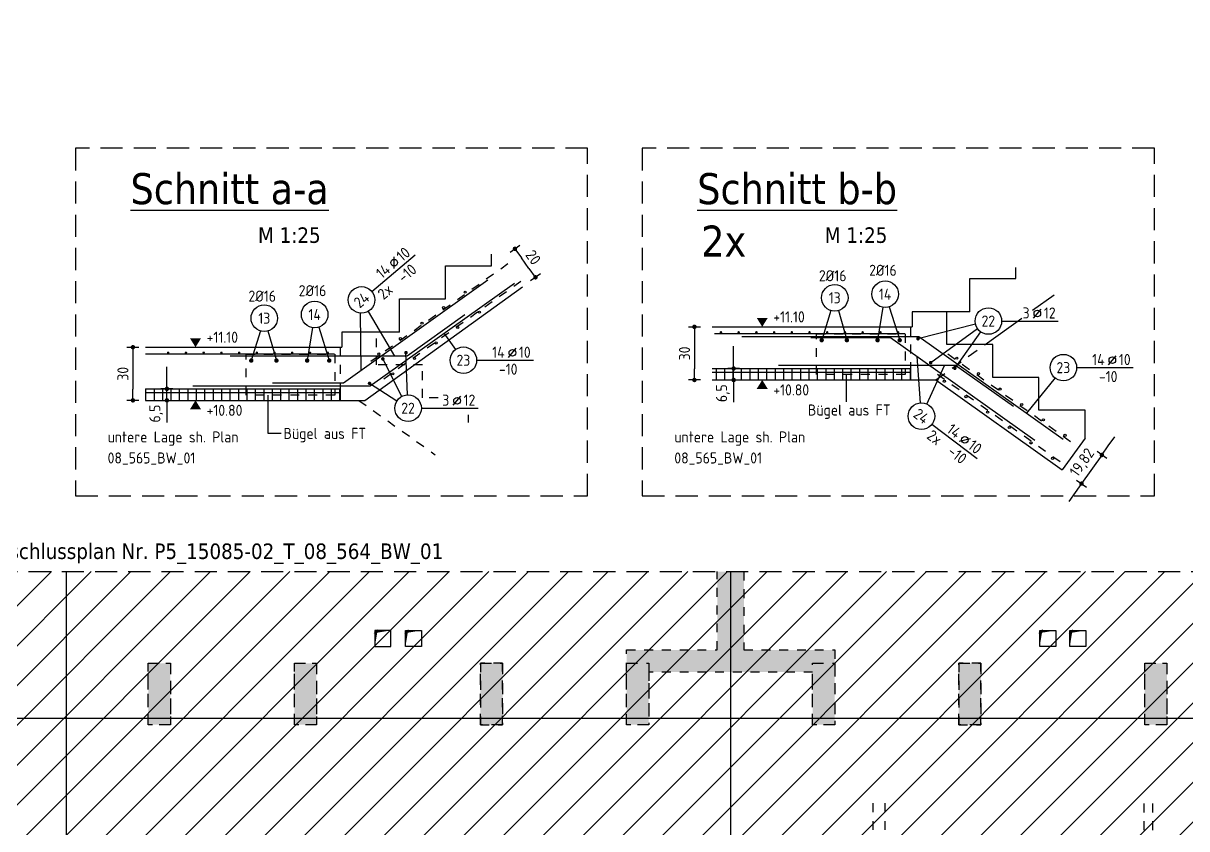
# Model space of a CAD drawing. Extents: x -10 to 101, y -7 to 51.
# Drawn here: x 21.57 to 34.7, y 30.02 to 39.11 of the extents above; entities that cross this region are included whole.
import ezdxf
from ezdxf.enums import TextEntityAlignment as Align

# ---------------------------------------------------------------- set-up
doc = ezdxf.new("R2010")
doc.units = 0
doc.header["$LTSCALE"] = 0.5
for name, pattern in [('AUSGEZOGEN', [1000.01, 1000, 0.01]), ('DASHED', [0.75, 0.5, -0.25]), ('DOT', [0.175, 0.05, -0.125]), ('HIDDEN', [0.375, 0.25, -0.125]), ('HIDDEN2', [0.187, 0.125, -0.062]), ('PUNKT', [0.175, 0.05, -0.125]), ('STRICHLINIE', [0.75, 0.5, -0.25]), ('VERDECKT', [0.375, 0.25, -0.125])]:
    doc.linetypes.add(name, pattern=pattern)
for name, color, linetype in [('2.OG', 7, 'Continuous'), ('ACHSEN', 7, 'Continuous'), ('BETON', 7, 'Continuous'), ('DETAIL', 7, 'Continuous'), ('DRUEBER', 7, 'Continuous'), ('grau_hell', 7, 'Continuous'), ('grau_mittel', 7, 'Continuous'), ('Halbfertigteile', 7, 'Continuous'), ('HILFE', 7, 'Continuous'), ('koten', 7, 'Continuous'), ('MASSE', 7, 'Continuous'), ('RND', 7, 'Continuous'), ('SCHATTEN', 7, 'Continuous'), ('TEXT', 7, 'Continuous'), ('VERDECKT', 7, 'Continuous')]:
    doc.layers.add(name, color=color, linetype=linetype)
doc.layers.add('NOPLOT', color=7, linetype='Continuous', plot=False)
doc.styles.add('helv', font='tahoma.ttf')
doc.styles.add('txt', font='isocp.shx')
doc.dimstyles.new('DOT_I', dxfattribs={"dimscale": 0.5, "dimtxt": 0.25, "dimasz": 0.25, "dimexe": 0.1, "dimexo": 0.3, "dimgap": 0.1, "dimtad": 1, "dimdec": 3, "dimzin": 3, "dimtxsty": 'txt', "dimblk": 'DOT', "dimblk1": 'DOT', "dimblk2": 'DOT', "dimsah": 1, "dimcen": 0.1, "dimse1": 1, "dimse2": 1, "dimazin": 0, "dimtfac": 1, "dimtdec": 4, "dimtix": 1, "dimtmove": 2, "dimatfit": 3, "dimfxl": 0, "dimtvp": 1, "dimtolj": 1, "dimtzin": 0, "dimarcsym": 0})

# ---------------------------------------------------------------- blocks, each defined once
blk = doc.blocks.new('DOT')
at = {"layer": 'MASSE', "color": 7, "linetype": 'Continuous'}
for p, q in [((0, 0), (-1, 0)), ((0, 0.54), (0, -0.54))]:
    blk.add_line(p, q, dxfattribs=at)
at = {"layer": 'MASSE', "color": 7, "linetype": 'Continuous', "const_width": 0.2}
blk.add_lwpolyline([(-0.1, 0, 1), (0.1, 0, 1)], format="xyb", close=True, dxfattribs=at)
blk = doc.blocks.new('*D39')
at = {"layer": 'Defpoints', "color": 0, "linetype": 'AUSGEZOGEN', "transparency": 16777216}
for p in [(27.12, 36.565), (27.12, 36.565), (27.352, 36.243)]:
    blk.add_point(p, dxfattribs=at)
at = {"layer": 'MASSE', "color": 0, "linetype": 'AUSGEZOGEN', "lineweight": -2, "transparency": 16777216}
blk.add_line((27.278, 36.344), (27.193, 36.463), dxfattribs=at)
at = {"layer": 'MASSE', "color": 0, "linetype": 'AUSGEZOGEN', "lineweight": -2, "transparency": 16777216, "xscale": 0.125, "yscale": 0.125, "zscale": 0.125}
for p, rotation in [((27.12, 36.565), 125.7992139162136), ((27.352, 36.243), 305.7992139162136)]:
    blk.add_blockref('DOT', p, dxfattribs=dict(at, rotation=rotation))
at = {"layer": 'MASSE', "color": 0, "linetype": 'AUSGEZOGEN', "transparency": 16777216, "insert": (27.327, 36.469), "char_height": 0.125, "attachment_point": 5, "rotation": 305.7992, "style": 'txt'}
blk.add_mtext('\\A1;20', dxfattribs=at)
blk = doc.blocks.new('RND_LEI')
at = {"layer": 'RND', "color": 7, "linetype": 'Continuous'}
blk.add_line((1.022, 0.066), (1.19, 0.27), dxfattribs=at)
for centre, radius in [((0, 0), 0.3), ((1.106, 0.168), 0.075)]:
    blk.add_circle(centre, radius, dxfattribs=at)
at = {"layer": 'RND', "color": 7, "linetype": 'Continuous', "style": 'txt'}
blk.add_attdef('ANZ', text='', height=0.25, dxfattribs=at).set_placement((0.931, 0.057), align=Align.RIGHT)
for tag, p in [('DUM', (1.253, 0.057)), ('ABSTD', (1.674, 0.057)), ('POSTXT', (0.374, -0.327))]:
    blk.add_attdef(tag, p, '', height=0.25, dxfattribs=at)
blk.add_attdef('POSL', text='', height=0.25, dxfattribs=at).set_placement((0, 0), align=Align.MIDDLE)
blk = doc.blocks.new('okrd_o')
at = {"layer": 'koten', "color": 7, "linetype": 'Continuous'}
blk.add_solid([(-0.125, 0.202), (0.125, 0.202), (0, 0)], dxfattribs=at)
at = {"layer": 'koten', "style": 'txt'}
blk.add_attdef('OKRD', (0.25, 0.1), '', height=0.25, dxfattribs=at)
blk = doc.blocks.new('okrd_u')
at = {"layer": 'koten', "color": 7, "linetype": 'Continuous'}
blk.add_solid([(-0.125, -0.202), (0.125, -0.202), (0, 0)], dxfattribs=at)
at = {"layer": 'koten', "style": 'txt'}
blk.add_attdef('OKRD', (0.25, -0.35), '', height=0.25, dxfattribs=at)
blk = doc.blocks.new('*D40')
at = {"layer": 'Defpoints', "color": 0, "linetype": 'AUSGEZOGEN', "transparency": 16777216}
for p in [(22.807, 35.454), (22.807, 34.854), (22.807, 34.854)]:
    blk.add_point(p, dxfattribs=at)
at = {"layer": 'MASSE', "color": 0, "linetype": 'AUSGEZOGEN', "lineweight": -2, "transparency": 16777216}
blk.add_line((22.807, 35.329), (22.807, 34.979), dxfattribs=at)
at = {"layer": 'MASSE', "color": 0, "linetype": 'AUSGEZOGEN', "lineweight": -2, "transparency": 16777216, "xscale": 0.125, "yscale": 0.125, "zscale": 0.125}
for p, rotation in [((22.807, 35.454), 90), ((22.807, 34.854), 270)]:
    blk.add_blockref('DOT', p, dxfattribs=dict(at, rotation=rotation))
at = {"layer": 'MASSE', "color": 0, "linetype": 'AUSGEZOGEN', "transparency": 16777216, "insert": (22.694, 35.154), "char_height": 0.125, "attachment_point": 5, "rotation": 90, "style": 'txt'}
blk.add_mtext('\\A1;30', dxfattribs=at)
blk = doc.blocks.new('*D41')
at = {"layer": 'Defpoints', "color": 0, "linetype": 'AUSGEZOGEN', "transparency": 16777216}
for p in [(29.146, 35.684), (29.146, 35.084), (29.146, 35.084)]:
    blk.add_point(p, dxfattribs=at)
at = {"layer": 'MASSE', "color": 0, "linetype": 'AUSGEZOGEN', "lineweight": -2, "transparency": 16777216}
blk.add_line((29.146, 35.559), (29.146, 35.209), dxfattribs=at)
at = {"layer": 'MASSE', "color": 0, "linetype": 'AUSGEZOGEN', "lineweight": -2, "transparency": 16777216, "xscale": 0.125, "yscale": 0.125, "zscale": 0.125}
for p, rotation in [((29.146, 35.684), 90), ((29.146, 35.084), 270)]:
    blk.add_blockref('DOT', p, dxfattribs=dict(at, rotation=rotation))
at = {"layer": 'MASSE', "color": 0, "linetype": 'AUSGEZOGEN', "transparency": 16777216, "insert": (29.034, 35.384), "char_height": 0.125, "attachment_point": 5, "rotation": 90, "style": 'txt'}
blk.add_mtext('\\A1;30', dxfattribs=at)
blk = doc.blocks.new('*D38')
at = {"layer": 'Defpoints', "color": 0, "linetype": 'AUSGEZOGEN', "transparency": 16777216}
for p in [(33.746, 34.237), (33.516, 33.914), (33.516, 33.914)]:
    blk.add_point(p, dxfattribs=at)
at = {"layer": 'MASSE', "color": 0, "linetype": 'AUSGEZOGEN', "lineweight": -2, "transparency": 16777216}
for p, q in [((33.818, 34.339), (33.891, 34.441)), ((33.746, 34.237), (33.516, 33.914)), ((33.443, 33.813), (33.371, 33.711))]:
    blk.add_line(p, q, dxfattribs=at)
at = {"layer": 'MASSE', "color": 0, "linetype": 'AUSGEZOGEN', "lineweight": -2, "transparency": 16777216, "xscale": 0.125, "yscale": 0.125, "zscale": 0.125}
for p, rotation in [((33.746, 34.237), 234.5396031130255), ((33.516, 33.914), 54.53960311302557)]:
    blk.add_blockref('DOT', p, dxfattribs=dict(at, rotation=rotation))
at = {"layer": 'MASSE', "color": 0, "linetype": 'AUSGEZOGEN', "transparency": 16777216, "insert": (33.531, 34.147), "char_height": 0.125, "attachment_point": 5, "rotation": 54.5396, "style": 'txt'}
blk.add_mtext('\\A1;19,82', dxfattribs=at)
blk = doc.blocks.new('*D62')
at = {"layer": 'Defpoints', "color": 0, "linetype": 'AUSGEZOGEN', "transparency": 16777216}
for p in [(23.191, 34.984), (23.191, 34.984), (23.191, 34.854)]:
    blk.add_point(p, dxfattribs=at)
at = {"layer": 'MASSE', "color": 0, "linetype": 'AUSGEZOGEN', "lineweight": -2, "transparency": 16777216}
for p, q in [((23.191, 35.109), (23.191, 35.234)), ((23.191, 34.854), (23.191, 34.984)), ((23.191, 34.729), (23.191, 34.604))]:
    blk.add_line(p, q, dxfattribs=at)
at = {"layer": 'MASSE', "color": 0, "linetype": 'AUSGEZOGEN', "lineweight": -2, "transparency": 16777216, "xscale": 0.125, "yscale": 0.125, "zscale": 0.125}
for p, rotation in [((23.191, 34.984), 270), ((23.191, 34.854), 90)]:
    blk.add_blockref('DOT', p, dxfattribs=dict(at, rotation=rotation))
at = {"layer": 'MASSE', "color": 0, "linetype": 'AUSGEZOGEN', "transparency": 16777216, "insert": (23.069, 34.705), "char_height": 0.125, "attachment_point": 5, "rotation": 90, "style": 'txt'}
blk.add_mtext('\\A1;6,5', dxfattribs=at)
blk = doc.blocks.new('RND_HIN')
at = {"layer": 'RND', "color": 7, "linetype": 'Continuous'}
blk.add_circle((0, 0), 0.3, dxfattribs=at)
at = {"layer": 'RND', "color": 7, "linetype": 'Continuous', "style": 'txt'}
blk.add_attdef('POSI', text='', height=0.25, dxfattribs=at).set_placement((0, 0), align=Align.MIDDLE)
blk = doc.blocks.new('*D63')
at = {"layer": 'Defpoints', "color": 0, "linetype": 'AUSGEZOGEN', "transparency": 16777216}
for p in [(29.589, 35.214), (29.589, 35.214), (29.589, 35.084)]:
    blk.add_point(p, dxfattribs=at)
at = {"layer": 'MASSE', "color": 0, "linetype": 'AUSGEZOGEN', "lineweight": -2, "transparency": 16777216}
for p, q in [((29.589, 35.339), (29.589, 35.464)), ((29.589, 35.084), (29.589, 35.214)), ((29.589, 34.959), (29.589, 34.834))]:
    blk.add_line(p, q, dxfattribs=at)
at = {"layer": 'MASSE', "color": 0, "linetype": 'AUSGEZOGEN', "lineweight": -2, "transparency": 16777216, "xscale": 0.125, "yscale": 0.125, "zscale": 0.125}
for p, rotation in [((29.589, 35.214), 270), ((29.589, 35.084), 90)]:
    blk.add_blockref('DOT', p, dxfattribs=dict(at, rotation=rotation))
at = {"layer": 'MASSE', "color": 0, "linetype": 'AUSGEZOGEN', "transparency": 16777216, "insert": (29.467, 34.935), "char_height": 0.125, "attachment_point": 5, "rotation": 90, "style": 'txt'}
blk.add_mtext('\\A1;6,5', dxfattribs=at)

msp = doc.modelspace()

# ---------------------------------------------------------------- hatches: boundary and pattern name
at = {"layer": '2.OG'}
h = msp.add_hatch(dxfattribs=at)
h.set_pattern_fill('DOTS', scale=0.8, double=1)
h.set_pattern_definition([(0, (-74.13047, 129.29311), (0.025, 0.05), [0, -0.05])])
h.paths.add_polyline_path([(4.4795, 27.5815), (4.0295, 27.5815), (4.0295, 27.2815), (4.6895, 27.2815), (4.6895, 39.0866), (8.1795, 39.0866), (8.1795, 31.1366), (8.5795, 31.1366), (8.5795, 31.3866), (8.4295, 31.3866), (8.4295, 39.0866), (10.6795, 39.0866), (10.6795, 31.3866), (9.4645, 31.3866), (9.4645, 31.1366), (10.9295, 31.1366), (10.9295, 39.3866), (4.5295, 39.3866), (4.5295, 32.3116), (4.4795, 32.3116)])
h.paths.add_polyline_path([(4.6895, 25.2315), (4.0295, 25.2315), (4.0295, 24.9315), (4.4795, 24.9315), (4.4795, 18.1366), (5.0545, 18.1366), (5.0545, 18.4366), (4.6895, 18.4366)])
h.paths.add_polyline_path([(36.9295, 39.3866), (36.9295, 31.1366), (38.3945, 31.1366), (38.3945, 31.3866), (37.1795, 31.3866), (37.1795, 39.0866), (39.4295, 39.0866), (39.4295, 31.3866), (39.2795, 31.3866), (39.2795, 31.1366), (39.6795, 31.1366), (39.6795, 39.0866), (43.1545, 39.0866), (43.1545, 34.0716), (43.4545, 34.0716), (43.4545, 39.3866)])
h.paths.add_polyline_path([(43.1545, 31.1366), (43.4545, 31.1366), (43.4545, 32.2016), (43.1545, 32.2016)])
h.paths.add_polyline_path([(34.4795, 31.8866), (34.2295, 31.8866), (34.2295, 31.1916), (34.4795, 31.1916)])
h.paths.add_polyline_path([(32.1295, 31.1916), (32.3795, 31.1916), (32.3795, 31.8866), (32.1295, 31.8866)])
h.paths.add_polyline_path([(26.7295, 31.1916), (26.9795, 31.1916), (26.9795, 31.8866), (26.7295, 31.8866)])
h.paths.add_polyline_path([(24.8795, 31.8866), (24.6295, 31.8866), (24.6295, 31.1916), (24.8795, 31.1916)])
h.paths.add_polyline_path([(23.2295, 31.8866), (22.9795, 31.8866), (22.9795, 31.1916), (23.2295, 31.1916)])
h.paths.add_polyline_path([(21.1295, 31.8866), (20.8795, 31.8866), (20.8795, 31.1916), (21.1295, 31.1916)])
h.paths.add_polyline_path([(19.2295, 31.1916), (19.4795, 31.1916), (19.4795, 31.8866), (19.2295, 31.8866)])
h.paths.add_polyline_path([(17.3795, 31.8866), (17.1295, 31.8866), (17.1295, 31.1916), (17.3795, 31.1916)])
h.paths.add_polyline_path([(15.7295, 31.8866), (15.4795, 31.8866), (15.4795, 31.1916), (15.7295, 31.1916)])
h.paths.add_polyline_path([(13.6295, 31.8866), (13.3795, 31.8866), (13.3795, 31.1916), (13.6295, 31.1916)])
h.paths.add_polyline_path([(43.1545, 24.8616), (43.4545, 24.8616), (43.4545, 25.1616), (43.1545, 25.1616)])
h.paths.add_polyline_path([(42.9045, 18.4366), (42.9045, 18.1366), (43.4545, 18.1366), (43.4545, 20.6366), (43.1545, 20.6366), (43.1545, 18.4366)])
h.paths.add_polyline_path([(37.2045, 18.4366), (36.9045, 18.4366), (36.9045, 18.1366), (37.2045, 18.1366)])
h.paths.add_polyline_path([(29.7045, 18.4366), (29.4045, 18.4366), (29.4045, 18.1366), (29.7045, 18.1366)])
h.paths.add_polyline_path([(21.9045, 18.4366), (21.9045, 18.1366), (22.2045, 18.1366), (22.2045, 18.4366)])
h.paths.add_polyline_path([(14.7045, 18.4366), (14.4045, 18.4366), (14.4045, 18.1366), (14.7045, 18.1366)])
h.paths.add_polyline_path([(8.4545, 18.1366), (8.4545, 18.4366), (8.1545, 18.4366), (8.1545, 18.1366)])
h.paths.add_polyline_path([(37.1795, 24.8866), (37.1795, 25.5966), (36.9295, 25.5966), (36.9295, 25.1366), (34.2295, 25.1366), (34.2295, 27.1116), (36.9295, 27.1116), (36.9295, 26.6466), (37.1795, 26.6466), (37.1795, 27.5113), (36.9295, 27.5113), (36.9295, 27.3616), (32.3895, 27.3616), (32.3895, 27.1116), (33.9795, 27.1116), (33.9795, 25.1366), (32.3895, 25.1366), (32.3895, 24.8866)], flags=17)
h.paths.add_polyline_path([(20.2295, 25.1366), (20.2295, 28.4816), (21.3545, 28.4816), (21.3545, 28.7316), (20.2295, 28.7316), (20.2295, 29.5116), (17.4645, 29.5116), (17.4645, 29.2616), (17.6145, 29.2616), (17.6145, 28.0716), (14.7645, 28.0716), (14.7645, 29.2616), (16.5795, 29.2616), (16.5795, 29.5116), (8.1795, 29.5116), (8.1795, 24.8866), (8.5795, 24.8866), (8.5795, 25.1366), (8.4295, 25.1366), (8.4295, 29.2616), (14.5145, 29.2616), (14.5145, 25.1366), (14.3645, 25.1366), (14.3645, 24.8866), (14.9145, 24.8866), (14.9145, 25.1366), (14.7645, 25.1366), (14.7645, 27.8216), (17.6145, 27.8216), (17.6145, 25.1366), (15.9245, 25.1366), (15.9245, 24.8866), (31.5045, 24.8866), (31.5045, 25.1366), (31.3545, 25.1366), (31.3545, 27.1116), (31.5045, 27.1116), (31.5045, 27.3616), (31.3545, 27.3616), (31.3545, 29.2616), (36.9295, 29.2616), (36.9295, 28.3963), (37.1795, 28.3963), (37.1795, 29.5116), (31.1045, 29.5116), (31.1045, 28.7316), (30.0545, 28.7316), (30.0545, 28.4816), (31.1045, 28.4816), (31.1045, 25.1366)])
h.paths.add_polyline_path([(19.9795, 29.2616), (19.0295, 29.2616), (19.0295, 25.1366), (19.9795, 25.1366)], flags=16)
h.paths.add_polyline_path([(17.8645, 25.1366), (18.7795, 25.1366), (18.7795, 29.2616), (17.8645, 29.2616)], flags=16)
h.paths.add_polyline_path([(9.5895, 25.1366), (9.5895, 24.8866), (13.3545, 24.8866), (13.3545, 25.1366)], flags=17)
h.paths.add_polyline_path([(22.7545, 28.7316), (22.7545, 28.4816), (25.1045, 28.4816), (25.1045, 28.7316)], flags=17)
h.paths.add_polyline_path([(28.6545, 28.4816), (28.6545, 28.7316), (26.5045, 28.7316), (26.5045, 28.4816)], flags=17)
h.paths.add_polyline_path([(29.7045, 32.9208), (29.4045, 32.9208), (29.4045, 32.0366), (28.3795, 32.0366), (28.3795, 31.1916), (28.6295, 31.1916), (28.6295, 31.7866), (30.4795, 31.7866), (30.4795, 31.1916), (30.7295, 31.1916), (30.7295, 32.0366), (29.7045, 32.0366)])
at = {"layer": 'grau_hell', "linetype": 'AUSGEZOGEN'}
h = msp.add_hatch(dxfattribs=at)
h.set_pattern_fill('ANSI31', color=9, scale=0.1, style=0, double=1)
h.set_pattern_definition([(45, (0, -25.33528), (-0.2245064, 0.2245064), [])])
h.paths.add_polyline_path([(12.2545, 39.3866), (8.1795, 39.3866), (8.1795, 33.8966), (8.4295, 33.8966), (8.4295, 31.3866), (10.9295, 31.3866), (10.9295, 29.5116), (19.9795, 29.5116), (19.9795, 25.1366), (31.1045, 25.1366), (31.1045, 29.5116), (36.9295, 29.5116), (36.9295, 31.3866), (39.4295, 31.3866), (39.4295, 34.8966), (39.6795, 34.8966), (39.6795, 39.3866), (35.6295, 39.3866), (35.6295, 32.9208), (12.2545, 32.9208)])
at = {"layer": 'grau_mittel'}
h = msp.add_hatch(color=61, dxfattribs=at)
h.paths.add_polyline_path([(4.5295, 39.3866), (4.5295, 33.8966), (4.6895, 33.8966), (4.6895, 39.0866), (8.1795, 39.0866), (8.1795, 34.2216), (8.1795, 31.1366), (8.5795, 31.1366), (8.5795, 31.3866), (8.4295, 31.3866), (8.4295, 39.0866), (8.6295, 39.0866), (10.6795, 39.0866), (10.6795, 31.3866), (10.0145, 31.3866), (10.0145, 31.1366), (10.9295, 31.1366), (10.9295, 39.3866)])
h.paths.add_polyline_path([(8.1795, 31.1366), (8.1795, 31.3866), (4.7545, 31.3866), (4.7545, 31.1366)], flags=17)
h.paths.add_polyline_path([(9.4645, 31.1366), (9.4645, 31.3866), (8.5795, 31.3866), (8.5795, 31.1366)], flags=17)
h.paths.add_polyline_path([(9.8145, 31.1366), (9.8145, 31.3866), (9.4645, 31.3866), (9.4645, 31.1366)], flags=17)
h.paths.add_polyline_path([(10.6795, 29.5116), (10.9295, 29.5116), (10.9295, 31.1366), (10.6795, 31.1366)])
h.paths.add_polyline_path([(8.1795, 29.5116), (8.1795, 24.8866), (8.5795, 24.8866), (8.5795, 25.1366), (8.4295, 25.1366), (8.4295, 29.2616), (14.5145, 29.2616), (14.5145, 28.7666), (14.7645, 28.7666), (14.7645, 29.2616), (14.9145, 29.2616), (15.8245, 29.2616), (15.8245, 29.5116)])
h.paths.add_polyline_path([(4.4795, 27.5816), (4.4045, 27.5816), (4.0245, 27.5816), (4.0245, 27.2816), (4.6895, 27.2816), (4.6895, 33.8966), (4.5295, 33.8966), (4.5295, 32.3116), (4.4795, 32.3116)])
h.paths.add_polyline_path([(4.4045, 25.2316), (4.6895, 25.2316), (4.7545, 25.2316), (4.7545, 27.2815), (4.6895, 27.2815), (4.4045, 27.2815)])
h.paths.add_polyline_path([(4.0245, 25.2316), (4.0245, 24.9316), (4.4045, 24.9315), (4.4795, 24.9316), (4.4795, 18.1366), (5.0545, 18.1366), (5.0545, 18.4366), (4.6895, 18.4366), (4.6895, 25.2316)])
h.paths.add_polyline_path([(8.1545, 18.1366), (8.1545, 18.4366), (5.0545, 18.4366), (5.0545, 18.1366)])
h.paths.add_polyline_path([(8.4545, 18.4366), (8.1545, 18.4366), (8.1545, 18.1366), (8.4545, 18.1366)])
h.paths.add_polyline_path([(14.4045, 18.1366), (14.4045, 18.4366), (8.4545, 18.4366), (8.4545, 18.1366)])
h.paths.add_polyline_path([(14.4045, 18.4366), (14.4045, 18.1366), (14.7045, 18.1366), (14.7045, 18.4366)])
h.paths.add_polyline_path([(14.7045, 18.4366), (14.7045, 18.1366), (21.9045, 18.1366), (21.9045, 18.4366)])
h.paths.add_polyline_path([(22.2045, 18.4366), (21.9045, 18.4366), (21.9045, 18.1366), (22.2045, 18.1366)])
h.paths.add_polyline_path([(22.2045, 18.4366), (22.2045, 18.1366), (29.4045, 18.1366), (29.4045, 18.4366)])
h.paths.add_polyline_path([(29.7045, 18.4366), (29.4045, 18.4366), (29.4045, 18.1366), (29.7045, 18.1366)])
h.paths.add_polyline_path([(29.7045, 18.4366), (29.7045, 18.1366), (36.9045, 18.1366), (36.9045, 18.4366)])
h.paths.add_polyline_path([(37.2045, 18.4366), (36.9045, 18.4366), (36.9045, 18.1366), (37.2045, 18.1366)])
h.paths.add_polyline_path([(42.9045, 18.1366), (42.9045, 18.4366), (37.2045, 18.4366), (37.2045, 18.1366)])
h.paths.add_polyline_path([(43.1545, 18.4366), (42.9045, 18.4366), (42.9045, 18.1366), (43.4545, 18.1366), (43.4545, 20.6366), (43.1545, 20.6366)])
h.paths.add_polyline_path([(43.4545, 24.8616), (43.1545, 24.8616), (43.1545, 20.6366), (43.4545, 20.6366)])
h.paths.add_polyline_path([(43.4545, 25.1616), (43.1545, 25.1616), (43.1545, 24.8616), (43.4545, 24.8616)])
h.paths.add_polyline_path([(43.4545, 31.1366), (43.1545, 31.1366), (43.1545, 25.1616), (43.4545, 25.1616)])
h.paths.add_polyline_path([(43.1545, 31.8866), (43.1545, 31.1366), (43.4545, 31.1366), (43.4545, 31.8866)], flags=17)
h.paths.add_polyline_path([(43.1545, 31.8866), (43.4545, 31.8866), (43.4545, 34.3866), (43.1545, 34.3866)], flags=17)
h.paths.add_polyline_path([(43.1545, 34.3866), (43.4545, 34.3866), (43.4545, 34.7566), (43.1545, 34.7566)])
h.paths.add_polyline_path([(43.1545, 34.7566), (43.4545, 34.7566), (43.4545, 39.3866), (36.9295, 39.3866), (36.9295, 31.1366), (37.9945, 31.1366), (37.9945, 31.3866), (37.1795, 31.3866), (37.1795, 39.0866), (39.4295, 39.0866), (39.4295, 31.3866), (39.2795, 31.3866), (39.2795, 31.1366), (39.6795, 31.1366), (39.6795, 39.0866), (43.1545, 39.0866)])
h.paths.add_polyline_path([(38.1945, 31.3866), (38.1945, 31.1366), (39.2795, 31.1366), (39.2795, 31.3866)], flags=17)
h.paths.add_polyline_path([(39.6795, 31.3866), (39.6795, 31.1366), (43.1545, 31.1366), (43.1545, 31.3866)], flags=17)
h.paths.add_polyline_path([(36.9295, 30.0616), (37.1795, 30.0616), (37.1795, 31.1366), (36.9295, 31.1366)])
h.paths.add_polyline_path([(16.2245, 29.5116), (16.2245, 29.2616), (16.5795, 29.2616), (16.5795, 29.5116)])
h.paths.add_polyline_path([(16.5795, 29.5116), (16.5795, 29.2616), (17.4645, 29.2616), (17.4645, 29.5116)])
h.paths.add_polyline_path([(18.7795, 29.2616), (18.7795, 25.1366), (17.8645, 25.1366), (16.4495, 25.1366), (16.4495, 24.8866), (20.5295, 24.8866), (20.5295, 25.1366), (19.0295, 25.1366), (19.0295, 29.2616), (19.9795, 29.2616), (19.9795, 28.4816), (21.3545, 28.4816), (21.3545, 28.7316), (20.2295, 28.7316), (20.2295, 28.9816), (20.2295, 29.5116), (17.4645, 29.5116), (17.4645, 29.2616)])
h.paths.add_polyline_path([(16.0495, 24.8866), (16.2495, 24.8866), (16.2495, 25.1366), (16.0495, 25.1366)])
h.paths.add_polyline_path([(14.9145, 25.1366), (14.9145, 24.8866), (16.0495, 24.8866), (16.0495, 25.1366)], flags=17)
h.paths.add_polyline_path([(14.9145, 24.8866), (14.9145, 25.1366), (14.7645, 25.1366), (14.7644, 27.5716), (14.7644, 27.8216), (15.0145, 27.8216), (16.1245, 27.8216), (16.1245, 28.0716), (14.7645, 28.0716), (14.7645, 28.2216), (14.7645, 28.6166), (14.5145, 28.6166), (14.5145, 25.1366), (14.3645, 25.1366), (14.3645, 24.8866)])
h.paths.add_polyline_path([(17.8645, 27.8216), (17.8645, 28.0716), (16.3245, 28.0716), (16.3245, 27.8216)])
h.paths.add_polyline_path([(13.3545, 25.1366), (13.3545, 24.8866), (14.3645, 24.8866), (14.3645, 25.1366)])
h.paths.add_polyline_path([(13.1545, 24.8866), (13.3545, 24.8866), (13.3545, 25.1366), (13.1545, 25.1366)], flags=16)
h.paths.add_polyline_path([(12.9545, 24.8866), (12.9545, 25.1366), (9.9895, 25.1366), (9.9895, 24.8866)], flags=16)
h.paths.add_polyline_path([(9.5895, 24.8866), (9.7895, 24.8866), (9.7895, 25.1366), (9.5895, 25.1366)], flags=16)
h.paths.add_polyline_path([(8.5795, 25.1366), (8.5795, 24.8866), (9.5895, 24.8866), (9.5895, 25.1366)], flags=16)
h.paths.add_polyline_path([(25.2995, 24.8866), (25.2995, 25.1366), (20.7295, 25.1366), (20.7295, 24.8866)])
h.paths.add_polyline_path([(26.3095, 24.8866), (26.3095, 25.1366), (25.2995, 25.1366), (25.2995, 24.8866)])
h.paths.add_polyline_path([(26.3095, 25.1366), (26.3095, 24.8866), (29.9045, 24.8866), (29.9045, 25.1366)])
h.paths.add_polyline_path([(31.5045, 24.8866), (31.5045, 25.1366), (31.3545, 25.1366), (31.3545, 26.9116), (31.1045, 26.9116), (31.1045, 25.1366), (30.1045, 25.1366), (30.1045, 24.8866)])
h.paths.add_polyline_path([(32.3895, 24.8866), (32.3895, 25.1366), (31.5045, 25.1366), (31.5045, 24.8866)])
h.paths.add_polyline_path([(33.0945, 24.8866), (33.0945, 25.1366), (32.3895, 25.1366), (32.3895, 24.8866)])
h.paths.add_polyline_path([(34.2295, 25.1366), (34.2295, 27.1116), (36.9295, 27.1116), (36.9295, 26.6466), (37.1795, 26.6466), (37.1795, 26.8966), (37.0995, 26.8966), (37.0995, 27.0466), (37.1795, 27.0466), (37.1795, 27.5113), (36.9295, 27.5113), (36.9295, 27.3616), (32.3895, 27.3616), (32.3895, 27.1116), (33.9795, 27.1116), (33.9795, 25.1366), (33.6945, 25.1366), (33.6945, 24.8866), (37.1795, 24.8866), (37.1795, 26.6466), (36.9295, 26.6466), (36.9295, 25.1366)])
h.paths.add_polyline_path([(37.1795, 28.3963), (36.9295, 28.3963), (36.9295, 27.5113), (37.1795, 27.5113)])
h.paths.add_polyline_path([(37.1795, 28.6616), (36.9295, 28.6616), (36.9295, 28.3963), (37.1795, 28.3963)])
h.paths.add_polyline_path([(36.6295, 29.5116), (36.6295, 29.2616), (37.1795, 29.2616), (37.1795, 29.5116)])
h.paths.add_polyline_path([(33.3345, 29.5116), (33.3345, 29.2616), (36.0295, 29.2616), (36.0295, 29.5116)])
h.paths.add_polyline_path([(32.7345, 29.2616), (32.7345, 29.5116), (31.1045, 29.5116), (31.1045, 28.7316), (30.6045, 28.7316), (30.0545, 28.7316), (30.0545, 28.4816), (31.3545, 28.4816), (31.3545, 29.2616)])
h.paths.add_polyline_path([(31.1045, 27.1116), (31.5045, 27.1116), (31.5045, 27.3616), (31.3545, 27.3616), (31.3545, 28.2822), (31.1045, 28.2822)])
h.paths.add_polyline_path([(32.3895, 27.1116), (32.3895, 27.3616), (31.5045, 27.3616), (31.5045, 27.1116)])
h.paths.add_polyline_path([(28.6545, 28.4816), (28.6545, 28.7316), (26.5045, 28.7316), (26.5045, 28.4816)])
h.paths.add_polyline_path([(22.7545, 28.7316), (22.7545, 28.4816), (25.1045, 28.4816), (25.1045, 28.7316)])
h.paths.add_polyline_path([(13.6295, 31.8866), (13.3795, 31.8866), (13.3795, 31.1916), (13.6295, 31.1916)])
h.paths.add_polyline_path([(15.4795, 31.1916), (15.7295, 31.1916), (15.7295, 31.8866), (15.4795, 31.8866)])
h.paths.add_polyline_path([(17.3795, 31.8866), (17.1295, 31.8866), (17.1295, 31.1916), (17.3795, 31.1916)])
h.paths.add_polyline_path([(19.4795, 31.8866), (19.2295, 31.8866), (19.2295, 31.1916), (19.4795, 31.1916)])
h.paths.add_polyline_path([(20.8795, 31.1916), (21.1295, 31.1916), (21.1295, 31.8866), (20.8795, 31.8866)])
h.paths.add_polyline_path([(23.2295, 31.8866), (22.9795, 31.8866), (22.9795, 31.1916), (23.2295, 31.1916)])
h.paths.add_polyline_path([(24.6295, 31.1916), (24.8795, 31.1916), (24.8795, 31.8866), (24.6295, 31.8866)])
h.paths.add_polyline_path([(26.9795, 31.8866), (26.7295, 31.8866), (26.7295, 31.1916), (26.9795, 31.1916)])
h.paths.add_polyline_path([(28.6295, 31.8866), (28.3795, 31.8866), (28.3795, 31.1916), (28.6295, 31.1916)])
h.paths.add_polyline_path([(30.7295, 31.8866), (30.4795, 31.8866), (30.4795, 31.1916), (30.7295, 31.1916)])
h.paths.add_polyline_path([(32.3795, 31.8866), (32.1295, 31.8866), (32.1295, 31.1916), (32.3795, 31.1916)])
h.paths.add_polyline_path([(34.2295, 31.1916), (34.4795, 31.1916), (34.4795, 31.8866), (34.2295, 31.8866)])
h.paths.add_polyline_path([(12.2545, 39.0866), (12.2545, 39.3866), (10.9295, 39.3866), (10.9295, 39.0866)])
h.paths.add_polyline_path([(35.6295, 39.3866), (35.6295, 39.0866), (36.9295, 39.0866), (36.9295, 39.3866)])
at = {"layer": 'Halbfertigteile', "linetype": 'AUSGEZOGEN', "transparency": 33554687}
h = msp.add_hatch(dxfattribs=at)
h.set_pattern_fill('ANSI37', color=171, scale=0.03, angle=135, style=0)
h.set_pattern_definition([(180, (1.38986, 1.45405), (-7e-18, -0.09525), []), (270, (1.38986, 1.45405), (0.09525, -2e-17), [])])
h.paths.add_polyline_path([(31.5854, 35.2142), (29.3477, 35.2142), (29.3477, 35.0842), (31.5854, 35.0842)])
h = msp.add_hatch(dxfattribs=at)
h.set_pattern_fill('ANSI37', color=171, scale=0.03, angle=135, style=0)
h.set_pattern_definition([(180, (-5.04997, 1.223885), (-7e-18, -0.09525), []), (270, (-5.04997, 1.223885), (0.09525, -2e-17), [])])
h.paths.add_polyline_path([(25.1455, 34.984), (22.95, 34.984), (22.95, 34.854), (25.1455, 34.854)])

# ---------------------------------------------------------------- linework, layer by layer
at = {"layer": '2.OG', "color": 7, "linetype": 'PUNKT', "lineweight": -2}
for p, q in [((29.4045, 32.0366), (29.4045, 32.9208)), ((29.7045, 32.9208), (29.7045, 32.0366)), ((28.3795, 31.1916), (28.3795, 32.0366)), ((28.3795, 32.0366), (29.4045, 32.0366)), ((29.7045, 32.0366), (30.7295, 32.0366)), ((30.7295, 32.0366), (30.7295, 31.1916)), ((30.4795, 31.7866), (28.6295, 31.7866)), ((28.6295, 31.7866), (28.6295, 31.1916)), ((30.4795, 31.1916), (30.4795, 31.7866)), ((28.6295, 31.1916), (28.3795, 31.1916)), ((30.7295, 31.1916), (30.4795, 31.1916))]:
    msp.add_line(p, q, dxfattribs=at)
for points in [[(23.2295, 31.1916), (22.9795, 31.1916), (22.9795, 31.8866), (23.2295, 31.8866)], [(24.8795, 31.1916), (24.6295, 31.1916), (24.6295, 31.8866), (24.8795, 31.8866)], [(26.9795, 31.8866), (26.7295, 31.8866), (26.7295, 31.1916), (26.9795, 31.1916)], [(32.1295, 31.1916), (32.3795, 31.1916), (32.3795, 31.8866), (32.1295, 31.8866)], [(34.2295, 31.8866), (34.4795, 31.8866), (34.4795, 31.1916), (34.2295, 31.1916)]]:
    msp.add_lwpolyline(points, close=True, dxfattribs=at)
at = {"layer": 'ACHSEN', "color": 140, "linetype": 'AUSGEZOGEN'}
for p, q in [((22.0545, 32.9208), (22.0545, 16.1366)), ((29.5545, 32.9208), (29.5545, 16.1366)), ((43.4545, 31.2616), (2.2545, 31.2616))]:
    msp.add_line(p, q, dxfattribs=at)
at = {"layer": 'BETON', "color": 6, "linetype": 'AUSGEZOGEN'}
for p, q in [((26.8555, 36.374), (26.8555, 36.5055)), ((26.3355, 36.374), (26.8555, 36.374)), ((26.3355, 35.999), (26.3355, 36.374)), ((25.4259, 34.854), (27.2033, 36.1359)), ((25.8155, 35.999), (26.3355, 35.999)), ((25.8155, 35.624), (25.8155, 35.999)), ((31.6054, 35.8542), (31.6054, 35.6842)), ((31.9954, 35.8542), (31.6054, 35.8542)), ((31.9954, 35.4838), (31.9954, 35.8542)), ((25.1655, 35.624), (25.1655, 35.454)), ((25.8155, 35.624), (25.1655, 35.624)), ((29.3477, 35.6842), (31.6054, 35.6842)), ((32.5154, 35.4838), (31.9954, 35.4838)), ((32.5154, 35.1135), (32.5154, 35.4838)), ((22.95, 35.454), (25.1655, 35.454)), ((29.3477, 35.2142), (31.5854, 35.2142)), ((31.5854, 35.2142), (31.5854, 35.0842)), ((29.3477, 35.0842), (31.8732, 35.0842)), ((31.8732, 35.0842), (33.2988, 34.0688)), ((33.0354, 35.1135), (32.5154, 35.1135)), ((33.0354, 34.7431), (33.0354, 35.1135)), ((22.95, 34.984), (25.1455, 34.984)), ((25.1455, 34.984), (25.1455, 34.854)), ((22.95, 34.854), (25.4259, 34.854)), ((33.5554, 34.7431), (33.0354, 34.7431)), ((33.5554, 34.4289), (33.5554, 34.7431))]:
    msp.add_line(p, q, dxfattribs=at)
for points in [[(25.7195, 32.2566), (25.5395, 32.2566), (25.5395, 32.0766), (25.7195, 32.0766)], [(25.8845, 32.2566), (26.0645, 32.2566), (26.0645, 32.0766), (25.8845, 32.0766)], [(33.0445, 32.2566), (33.2244, 32.2566), (33.2244, 32.0766), (33.0445, 32.0766)], [(33.3845, 32.2566), (33.5645, 32.2566), (33.5645, 32.0766), (33.3845, 32.0766)]]:
    msp.add_lwpolyline(points, close=True, dxfattribs=at)
at = {"layer": 'DETAIL', "color": 102, "linetype": 'STRICHLINIE'}
for points in [[(22.1599, 37.6999), (22.1599, 33.7748), (27.9406, 33.7748), (27.9406, 37.6999)], [(28.5578, 37.6999), (28.5578, 33.7748), (34.3385, 33.7748), (34.3385, 37.6999)]]:
    msp.add_lwpolyline(points, close=True, dxfattribs=at)
at = {"layer": 'DRUEBER', "color": 7, "linetype": 'PUNKT'}
for p, q in [((25.5555, 35.2537), (25.5555, 35.624)), ((26.0755, 35.2537), (25.5555, 35.2537)), ((26.0755, 34.8833), (26.0755, 35.2537)), ((25.3582, 34.854), (26.221, 34.2395)), ((26.2515, 34.8833), (26.0755, 34.8833)), ((26.5955, 34.6033), (26.5955, 34.6924))]:
    msp.add_line(p, q, dxfattribs=at)
at = {"layer": 'HILFE', "color": 102, "linetype": 'AUSGEZOGEN'}
for p, q in [((32.7754, 36.2292), (32.7754, 36.3536)), ((32.2554, 35.8542), (32.2554, 36.2292)), ((32.2554, 36.2292), (32.7754, 36.2292)), ((32.9639, 35.8708), (33.2058, 36.0452)), ((32.2554, 35.8542), (31.9954, 35.8542)), ((32.4273, 35.4838), (32.8415, 35.7825)), ((31.5224, 35.6042), (29.3741, 35.6042)), ((25.0826, 35.374), (22.95, 35.374)), ((30.8633, 34.8372), (30.8633, 35.1442)), ((24.3358, 34.4789), (24.3358, 34.914)), ((24.4816, 34.4789), (24.3358, 34.4789))]:
    msp.add_line(p, q, dxfattribs=at)
at = {"layer": 'HILFE', "color": 102, "linetype": 'HIDDEN'}
msp.add_line((31.8732, 35.0842), (32.4273, 35.4838), dxfattribs=at)
at = {"layer": 'HILFE', "color": 102, "linetype": 'DASHED'}
msp.add_line((12.2545, 32.9208), (35.6295, 32.9208), dxfattribs=at)
at = {"layer": 'NOPLOT', "color": 191, "linetype": 'AUSGEZOGEN'}
msp.add_line((33.5554, 34.4289), (33.2988, 34.0688), dxfattribs=at)
at = {"layer": 'RND', "color": 7, "linetype": 'AUSGEZOGEN'}
for p, q in [((25.5028, 36.0843), (25.9918, 36.4973)), ((32.6143, 35.7494), (33.2543, 35.7494)), ((26.6877, 35.3067), (27.3277, 35.3067)), ((33.461, 35.2235), (34.101, 35.2235)), ((26.0631, 34.7653), (26.7031, 34.7653)), ((31.8276, 34.5846), (32.3368, 34.1969))]:
    msp.add_line(p, q, dxfattribs=at)
at = {"layer": 'RND', "color": 102, "linetype": 'AUSGEZOGEN'}
for p, q in [((25.4643, 35.8583), (25.7605, 35.3544)), ((30.6859, 35.8684), (30.5829, 35.5334)), ((30.7713, 35.8676), (30.8669, 35.5334)), ((31.2745, 35.9049), (31.2135, 35.5334)), ((31.3442, 35.9099), (31.4635, 35.5334)), ((25.3738, 35.8383), (25.3795, 35.1886)), ((24.2461, 35.6382), (24.1431, 35.3033)), ((24.3315, 35.6374), (24.4271, 35.3033)), ((24.8347, 35.6747), (24.7736, 35.3033)), ((24.9044, 35.6797), (25.0236, 35.3033)), ((26.4507, 35.4289), (26.3208, 35.6112)), ((32.3188, 35.7128), (31.6695, 35.5491)), ((32.3427, 35.6616), (31.8133, 35.279)), ((32.3774, 35.6271), (32.0858, 35.2169)), ((25.9075, 34.9152), (25.8899, 35.392)), ((31.6974, 34.8251), (31.6593, 35.3474)), ((25.8448, 34.8988), (25.6284, 35.3223)), ((31.7709, 34.8117), (31.9681, 35.2474)), ((33.2168, 35.1068), (32.8963, 34.7095)), ((25.787, 34.8466), (25.4784, 35.0456))]:
    msp.add_line(p, q, dxfattribs=at)
at = {"layer": 'RND', "color": 102, "linetype": 'HIDDEN2'}
for p, q in [((32.0069, 35.3774), (33.4668, 34.3376)), ((31.8895, 35.1494), (33.3146, 34.1343))]:
    msp.add_line(p, q, dxfattribs=at)
for points in [[(25.4929, 35.296), (27.0559, 36.4093)], [(25.6397, 35.0983), (27.1902, 36.2027)]]:
    msp.add_lwpolyline(points, dxfattribs=at)
at = {"layer": 'RND', "color": 1, "linetype": 'AUSGEZOGEN'}
for points in [[(23.4849, 35.0163), (25.4849, 35.0163), (27.1139, 36.1766)], [(26.8127, 36.2094), (25.1836, 35.0491), (24.3836, 35.0491)], [(26.5553, 35.8195), (25.9044, 35.3544), (23.9044, 35.3544)], [(29.6797, 35.576), (31.6797, 35.576), (33.3087, 34.4157)], [(32.9891, 34.4003), (31.3601, 35.5606), (30.4601, 35.5606)], [(32.7464, 34.7833), (32.0948, 35.2474), (30.0948, 35.2474)]]:
    msp.add_lwpolyline(points, dxfattribs=at)
at = {"layer": 'RND', "color": 7, "linetype": 'AUSGEZOGEN'}
for points, const_width in [([(29.4526, 35.6218, -1), (29.4386, 35.6218, -1)], 0.014), ([(29.6526, 35.6218, -1), (29.6386, 35.6218, -1)], 0.014), ([(29.8526, 35.6218, -1), (29.8386, 35.6218, -1)], 0.014), ([(30.0526, 35.6218, -1), (30.0386, 35.6218, -1)], 0.014), ([(30.2526, 35.6218, -1), (30.2386, 35.6218, -1)], 0.014), ([(30.4526, 35.6218, -1), (30.4386, 35.6218, -1)], 0.014), ([(30.6526, 35.6218, -1), (30.6386, 35.6218, -1)], 0.014), ([(30.8526, 35.6218, -1), (30.8386, 35.6218, -1)], 0.014), ([(31.0526, 35.6218, -1), (31.0386, 35.6218, -1)], 0.014), ([(31.2526, 35.6218, -1), (31.2386, 35.6218, -1)], 0.014), ([(31.4526, 35.6218, -1), (31.4386, 35.6218, -1)], 0.014), ([(30.5704, 35.5334, 1), (30.5954, 35.5334, 1)], 0.025), ([(30.8544, 35.5334, 1), (30.8794, 35.5334, 1)], 0.025), ([(31.201, 35.5334, 1), (31.226, 35.5334, 1)], 0.025), ([(31.451, 35.5334, 1), (31.476, 35.5334, 1)], 0.025), ([(31.6595, 35.5491, 1), (31.6795, 35.5491, 1)], 0.02), ([(23.2128, 35.3916, -1), (23.1988, 35.3916, -1)], 0.014), ([(23.4128, 35.3916, -1), (23.3988, 35.3916, -1)], 0.014), ([(23.6128, 35.3916, -1), (23.5988, 35.3916, -1)], 0.014), ([(23.8128, 35.3916, -1), (23.7988, 35.3916, -1)], 0.014), ([(24.0128, 35.3916, -1), (23.9988, 35.3916, -1)], 0.014), ([(24.2128, 35.3916, -1), (24.1988, 35.3916, -1)], 0.014), ([(24.4128, 35.3916, -1), (24.3988, 35.3916, -1)], 0.014), ([(24.6128, 35.3916, -1), (24.5988, 35.3916, -1)], 0.014), ([(24.8128, 35.3916, -1), (24.7988, 35.3916, -1)], 0.014), ([(25.0128, 35.3916, -1), (24.9988, 35.3916, -1)], 0.014), ([(25.6184, 35.3223, 1), (25.6384, 35.3223, 1)], 0.02), ([(25.8799, 35.392, 1), (25.8999, 35.392, 1)], 0.02), ([(24.1306, 35.3033, 1), (24.1556, 35.3033, 1)], 0.025), ([(24.4146, 35.3033, 1), (24.4396, 35.3033, 1)], 0.025), ([(24.7611, 35.3033, 1), (24.7861, 35.3033, 1)], 0.025), ([(25.0111, 35.3033, 1), (25.0361, 35.3033, 1)], 0.025), ([(31.8033, 35.279, 1), (31.8233, 35.279, 1)], 0.02), ([(32.0758, 35.2169, 1), (32.0958, 35.2169, 1)], 0.02), ([(25.4684, 35.0456, 1), (25.4884, 35.0456, 1)], 0.02)]:
    msp.add_lwpolyline(points, format="xyb", close=True, dxfattribs=dict(at, const_width=const_width))
at = {"layer": 'RND', "color": 102, "linetype": 'HIDDEN2'}
for points in [[(30.5254, 35.6042), (31.5254, 35.6042), (31.5254, 35.1442), (30.5254, 35.1442)], [(24.0855, 35.374), (25.0855, 35.374), (25.0855, 34.914), (24.0855, 34.914)]]:
    msp.add_lwpolyline(points, close=True, dxfattribs=at)
at = {"layer": 'RND', "color": 1, "linetype": 'HIDDEN2'}
for points in [[(31.1617, 30.3051), (31.1617, 23.4006)], [(31.2954, 30.3051), (31.2954, 23.4006)]]:
    msp.add_lwpolyline(points, dxfattribs=at)
at = {"layer": 'RND', "color": 1, "linetype": 'DOT'}
for points in [[(34.2179, 30.3016), (34.2179, 29.3016)], [(34.3179, 30.3016), (34.3179, 29.3016)]]:
    msp.add_lwpolyline(points, dxfattribs=at)
at = {"layer": 'RND', "color": 7, "linetype": 'AUSGEZOGEN'}
for centre in [(26.5578, 36.0757), (26.3145, 35.9002), (26.7186, 35.8497), (26.0712, 35.7248), (26.4742, 35.6756), (25.8268, 35.5507), (26.2299, 35.5016), (25.5825, 35.3767), (25.9855, 35.3275), (32.1079, 35.3296), (25.7412, 35.1535), (31.9677, 35.0696), (32.3522, 35.1556), (32.5966, 34.9815), (32.2121, 34.8955), (32.8409, 34.8075), (32.4564, 34.7215), (32.7008, 34.5474), (33.0853, 34.6334), (33.3296, 34.4594), (32.9451, 34.3734), (33.1895, 34.1994)]:
    msp.add_circle(centre, 0.012, dxfattribs=at)
at = {"layer": 'SCHATTEN', "color": 1, "linetype": 'AUSGEZOGEN'}
for points in [[(25.5395, 32.0766, 0, 0.0294, 0), (25.5541, 32.2554, 0, 0, 0), (25.5407, 32.2419, 0.0294, 0, 0), (25.7195, 32.2566, 0, 0, 0)], [(25.8845, 32.0766, 0, 0.0294, 0), (25.8991, 32.2554, 0, 0, 0), (25.8857, 32.2419, 0.0294, 0, 0), (26.0645, 32.2566, 0, 0, 0)], [(33.0444, 32.0766, 0, 0.0294, 0), (33.0591, 32.2554, 0, 0, 0), (33.0456, 32.2419, 0.0294, 0, 0), (33.2244, 32.2566, 0, 0, 0)], [(33.3845, 32.0766, 0, 0.0294, 0), (33.3991, 32.2554, 0, 0, 0), (33.3857, 32.2419, 0.0294, 0, 0), (33.5645, 32.2566, 0, 0, 0)]]:
    msp.add_lwpolyline(points, format="xyseb", dxfattribs=at)
at = {"layer": 'VERDECKT', "color": 7, "linetype": 'HIDDEN2'}
for p, q in [((31.5854, 35.6842), (31.5854, 35.0842)), ((25.1455, 35.454), (25.1455, 34.854))]:
    msp.add_line(p, q, dxfattribs=at)
at = {"layer": 'VERDECKT', "color": 7, "linetype": 'VERDECKT', "lineweight": -2}
for points in [[(22.9795, 31.8866), (23.2295, 31.8866), (23.2295, 31.1916), (22.9795, 31.1916)], [(24.6295, 31.8866), (24.8795, 31.8866), (24.8795, 31.1916), (24.6295, 31.1916)], [(26.7295, 31.8866), (26.9795, 31.8866), (26.9795, 31.1916), (26.7295, 31.1916)], [(28.3795, 31.8866), (28.6295, 31.8866), (28.6295, 31.1916), (28.3795, 31.1916)], [(30.4795, 31.8866), (30.7295, 31.8866), (30.7295, 31.1916), (30.4795, 31.1916)], [(32.1295, 31.8866), (32.3795, 31.8866), (32.3795, 31.1916), (32.1295, 31.1916)], [(34.2295, 31.8866), (34.4795, 31.8866), (34.4795, 31.1916), (34.2295, 31.1916)]]:
    msp.add_lwpolyline(points, close=True, dxfattribs=at)

# ---------------------------------------------------------------- block references
at = {"layer": 'koten', "color": 6, "linetype": 'AUSGEZOGEN', "xscale": 0.5, "yscale": 0.5, "zscale": 0.5}
for name, p, values in [('okrd_o', (29.9116, 35.6842), {'OKRD': '+11.10'}), ('okrd_o', (23.5138, 35.454), {'OKRD': '+11.10'}), ('okrd_u', (29.9116, 35.0842), {'OKRD': '+10.80'}), ('okrd_u', (23.5138, 34.854), {'OKRD': '+10.80'})]:
    msp.add_blockref(name, p, dxfattribs=at).add_auto_attribs(values)
at = {"layer": 'RND', "color": 7, "linetype": 'AUSGEZOGEN', "xscale": 0.5, "yscale": 0.5, "zscale": 0.5}
for p, rotation in [((25.3882, 35.9876), 40.17884936320961), ((31.7083, 34.6755), 322.719743985197)]:
    msp.add_blockref('RND_LEI', p, dxfattribs=dict(at, rotation=rotation)).add_auto_attribs({'POSL': '24', 'DUM': '10', 'ANZ': '14', 'POSTXT': '2x  -10'})
for name, p, values in [('RND_HIN', (30.73, 36.0118), {'POSI': '13'}), ('RND_HIN', (31.2989, 36.0529), {'POSI': '14'}), ('RND_HIN', (24.2902, 35.7816), {'POSI': '13'}), ('RND_HIN', (24.859, 35.8227), {'POSI': '14'}), ('RND_LEI', (32.4643, 35.7494), {'POSL': '22', 'DUM': '12', 'ANZ': '3'}), ('RND_LEI', (26.5377, 35.3067), {'POSL': '23', 'DUM': '10', 'ANZ': '14', 'POSTXT': '   -10'}), ('RND_LEI', (33.311, 35.2235), {'POSL': '23', 'DUM': '10', 'ANZ': '14', 'POSTXT': '   -10'}), ('RND_LEI', (25.9131, 34.7653), {'POSL': '22', 'DUM': '12', 'ANZ': '3'})]:
    msp.add_blockref(name, p, dxfattribs=at).add_auto_attribs(values)

# ---------------------------------------------------------------- texts
at = {"layer": 'TEXT', "color": 5, "linetype": 'AUSGEZOGEN', "style": 'helv'}
for s, p in [('%%uSchnitt a-a', (22.7802, 37.0693)), ('%%uSchnitt b-b', (29.1781, 37.0693)), ('2x', (29.2234, 36.4772))]:
    msp.add_text(s, height=0.35, dxfattribs=at).set_placement(p)
at = {"layer": 'TEXT', "color": 1, "linetype": 'AUSGEZOGEN', "style": 'helv'}
for s, p in [('M 1:25', (24.2192, 36.6318)), ('M 1:25', (30.6171, 36.6318)), ('Anschlussplan Nr. P5_15085-02_T_08_564_BW_01', (21.1404, 33.0633))]:
    msp.add_text(s, height=0.175, dxfattribs=at).set_placement(p)
at = {"layer": 'TEXT', "color": 7, "linetype": 'AUSGEZOGEN', "style": 'txt'}
for s, p in [('2%%C16', (31.1186, 36.2599)), ('2%%C16', (30.5511, 36.1983)), ('2%%C16', (24.6788, 36.0298)), ('2%%C16', (24.1113, 35.9681)), ('Bügel aus FT', (30.4267, 34.6825)), ('Bügel aus FT', (24.5066, 34.4185))]:
    msp.add_text(s, height=0.125, dxfattribs=at).set_placement(p)
at = {"layer": 'TEXT', "color": 7, "style": 'txt'}
for s, p in [('untere Lage sh. Plan', (22.5214, 34.3785)), ('untere Lage sh. Plan', (28.9193, 34.3785)), ('08_565_BW_01', (22.5214, 34.141)), ('08_565_BW_01', (28.9193, 34.141))]:
    msp.add_text(s, height=0.125, dxfattribs=at).set_placement(p)

# ---------------------------------------------------------------- dimensions: what is measured, and where the dimension line sits
at = {"layer": 'MASSE', "color": 7, "linetype": 'AUSGEZOGEN'}
for base, p1, p2, angle, text, picture, middle in [((27.1196, 36.5645), (27.3516, 36.2428), (27.1196, 36.5645), 305.79921, '20', '*D39', (27.3268, 36.4695)), ((33.5156, 33.9144), (33.7456, 34.2372), (33.5156, 33.9144), 54.5396, '<>2', '*D38', (33.5313, 34.1465))]:
    dim = msp.add_linear_dim(base=base, p1=p1, p2=p2, angle=angle, text=text, dimstyle='DOT_I', override={"dimdec": 1, "dimlfac": 50}, dxfattribs=at)
    dim.commit()
    dim.dimension.update_dxf_attribs({"geometry": picture, "text_midpoint": middle})
for base, p1, p2, picture, middle in [((29.1462, 35.0842), (29.1462, 35.6842), (29.1462, 35.0842), '*D41', (29.0337, 35.3842)), ((22.807, 34.854), (22.807, 35.454), (22.807, 34.854), '*D40', (22.6945, 35.154))]:
    dim = msp.add_linear_dim(base=base, p1=p1, p2=p2, angle=90, dimstyle='DOT_I', override={"dimdec": 0, "dimlfac": 50, "dimadec": 3}, dxfattribs=at)
    dim.commit()
    dim.dimension.update_dxf_attribs({"geometry": picture, "text_midpoint": middle})
for base, p1, p2, picture, middle in [((29.5885, 35.2142), (29.5885, 35.0842), (29.5885, 35.2142), '*D63', (29.4667, 34.9349)), ((23.1908, 34.984), (23.1908, 34.854), (23.1908, 34.984), '*D62', (23.0689, 34.7047))]:
    dim = msp.add_linear_dim(base=base, p1=p1, p2=p2, angle=90, dimstyle='DOT_I', override={"dimdec": 1, "dimlfac": 50}, dxfattribs=at)
    dim.commit()
    dim.dimension.update_dxf_attribs({"geometry": picture, "text_midpoint": middle, "dimtype": 160})

doc.saveas('drawing.dxf')
